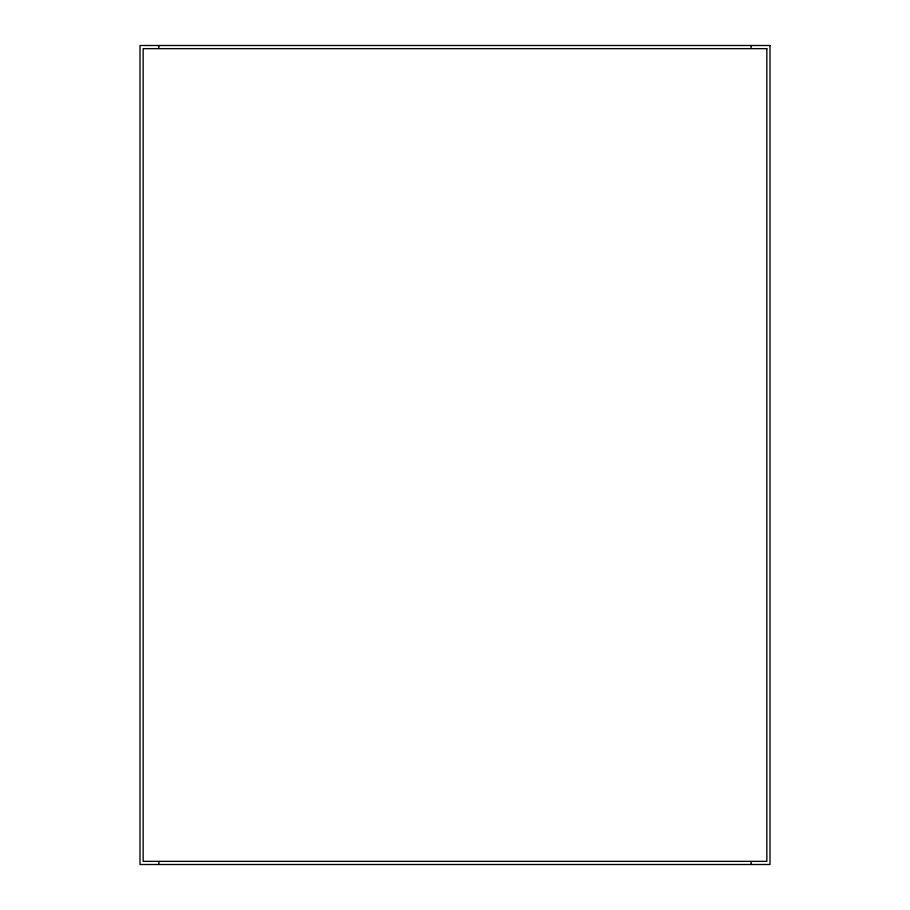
<?xml version="1.0" encoding="UTF-8"?>
<svg xmlns="http://www.w3.org/2000/svg" width="910" height="910" viewBox="0 0 910 910"><rect width="100%" height="100%" fill="white"/><g stroke="black" fill="none" stroke-linecap="round" stroke-linejoin="round"><path stroke-width="1.36" d="M751.103 45.5L751.103 48.344M751.103 861.656L751.103 864.5M158.897 45.5L158.897 48.344M158.897 861.656L158.897 864.5M769.996 45.5L140.004 45.5L140.004 864.5L769.996 864.5L769.996 45.5M766.846 48.651L143.154 48.651L143.154 861.349L766.846 861.349L766.846 48.651"/></g></svg>
